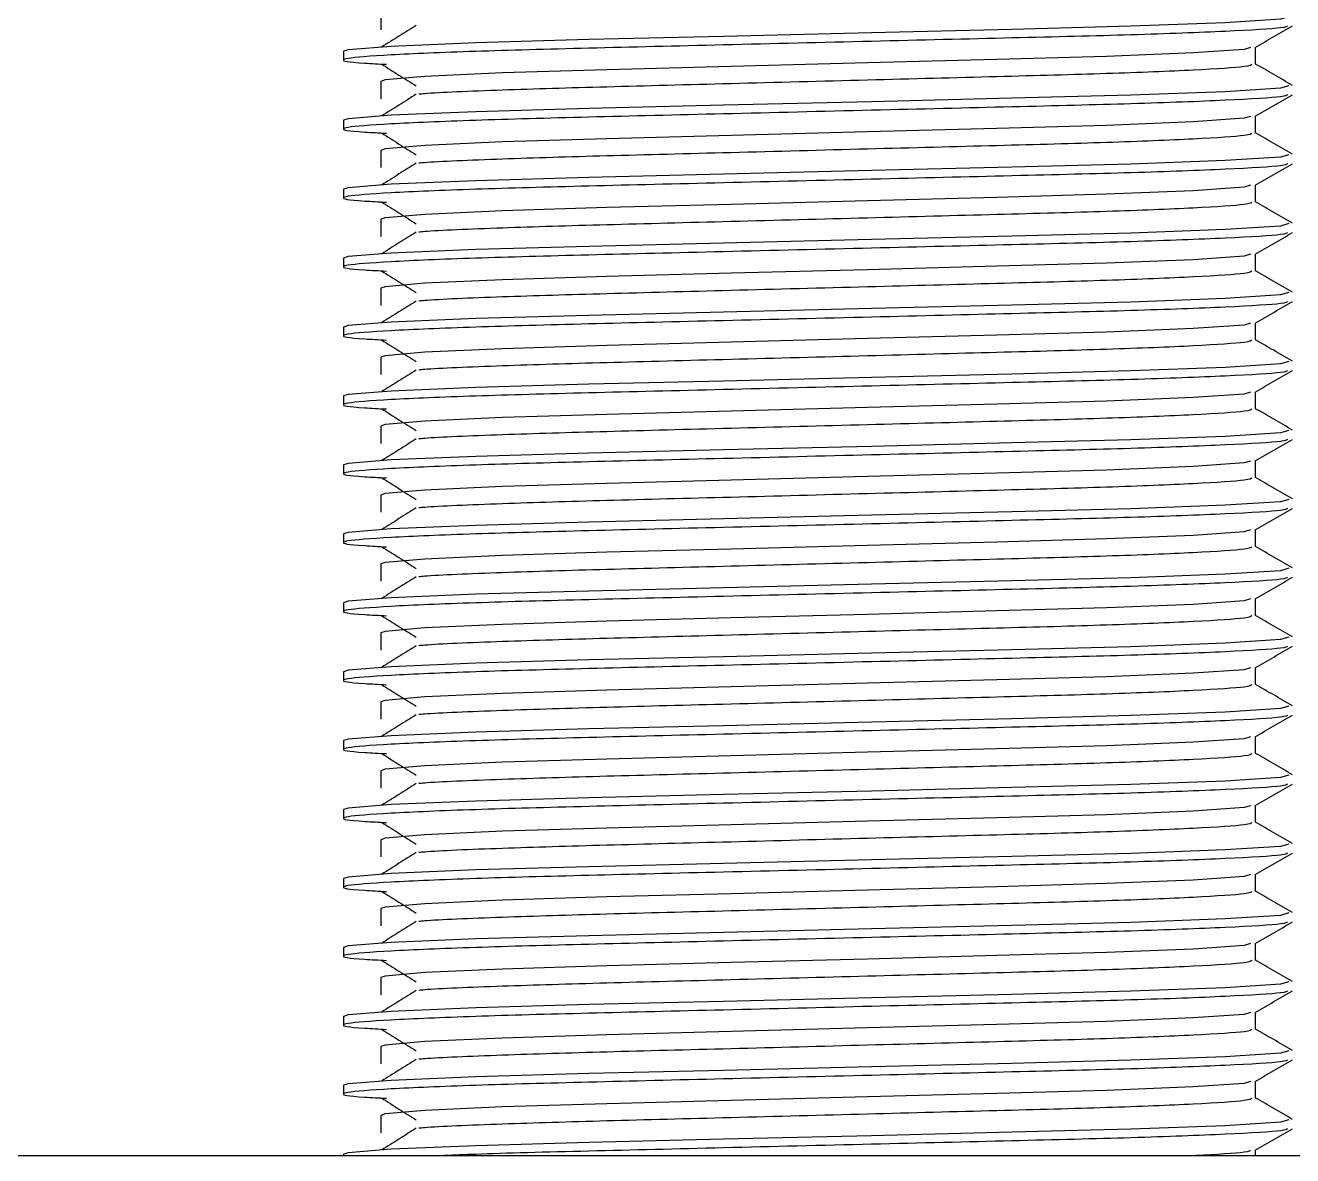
# Model space of a CAD drawing. Header units: millimetres. Extents: x 0 to 594, y 0 to 420.
# Drawn here: x 113.964 to 114.883, y 113.526 to 114.346 of the extents above; entities that cross this region are included whole.
import ezdxf

# ---------------------------------------------------------------- set-up
doc = ezdxf.new("R2010")
doc.units = ezdxf.units.MM

msp = doc.modelspace()

# ---------------------------------------------------------------- linework, layer by layer
at = {"color": 7, "linetype": 'Continuous', "lineweight": 25}
for p, q in [((114.22143, 114.35534), (114.22143, 114.34284)), ((114.8561, 114.31782), (114.8561, 114.33019)), ((114.19437, 114.32721), (114.19437, 114.32096)), ((114.19437, 114.32721), (114.19437, 114.32096)), ((114.22143, 114.30534), (114.22143, 114.29284)), ((114.19437, 114.27721), (114.19437, 114.27096)), ((114.19437, 114.27721), (114.19437, 114.27096)), ((114.8561, 114.26782), (114.8561, 114.28019)), ((114.22143, 114.25534), (114.22143, 114.24284)), ((114.19437, 114.22721), (114.19437, 114.22096)), ((114.19437, 114.22721), (114.19437, 114.22096)), ((114.8561, 114.21782), (114.8561, 114.23019)), ((114.22143, 114.20534), (114.22143, 114.19284)), ((114.19437, 114.17721), (114.19437, 114.17096)), ((114.19437, 114.17721), (114.19437, 114.17096)), ((114.8561, 114.16782), (114.8561, 114.18019)), ((114.22143, 114.15534), (114.22143, 114.14284)), ((114.19437, 114.12721), (114.19437, 114.12096)), ((114.19437, 114.12721), (114.19437, 114.12096)), ((114.8561, 114.11782), (114.8561, 114.13019)), ((114.22143, 114.10534), (114.22143, 114.09284)), ((114.8561, 114.06782), (114.8561, 114.08019)), ((114.19437, 114.07721), (114.19437, 114.07096)), ((114.19437, 114.07721), (114.19437, 114.07096)), ((114.22143, 114.05534), (114.22143, 114.04284)), ((114.19437, 114.02721), (114.19437, 114.02096)), ((114.19437, 114.02721), (114.19437, 114.02096)), ((114.8561, 114.01782), (114.8561, 114.03019)), ((114.22143, 114.00534), (114.22143, 113.99284)), ((114.8561, 113.96782), (114.8561, 113.98019)), ((114.19437, 113.97721), (114.19437, 113.97096)), ((114.19437, 113.97721), (114.19437, 113.97096)), ((114.22143, 113.95534), (114.22143, 113.94284)), ((114.19437, 113.92721), (114.19437, 113.92096)), ((114.19437, 113.92721), (114.19437, 113.92096)), ((114.8561, 113.91782), (114.8561, 113.93019)), ((114.22143, 113.90534), (114.22143, 113.89284)), ((114.19437, 113.87721), (114.19437, 113.87096)), ((114.19437, 113.87721), (114.19437, 113.87096)), ((114.8561, 113.86782), (114.8561, 113.88019)), ((114.22143, 113.85534), (114.22143, 113.84284)), ((114.19437, 113.82721), (114.19437, 113.82096)), ((114.19437, 113.82721), (114.19437, 113.82096)), ((114.8561, 113.81782), (114.8561, 113.83019)), ((114.22143, 113.80534), (114.22143, 113.79284)), ((114.19437, 113.77721), (114.19437, 113.77096)), ((114.19437, 113.77721), (114.19437, 113.77096)), ((114.8561, 113.76782), (114.8561, 113.78019)), ((114.22143, 113.75534), (114.22143, 113.74284)), ((114.8561, 113.71782), (114.8561, 113.73019)), ((114.19437, 113.72721), (114.19437, 113.72096)), ((114.19437, 113.72721), (114.19437, 113.72096)), ((114.22143, 113.70534), (114.22143, 113.69284)), ((114.19437, 113.67721), (114.19437, 113.67096)), ((114.19437, 113.67721), (114.19437, 113.67096)), ((114.8561, 113.66782), (114.8561, 113.68019)), ((114.22143, 113.65534), (114.22143, 113.64284)), ((114.8561, 113.61782), (114.8561, 113.63019)), ((114.19437, 113.62721), (114.19437, 113.62096)), ((114.19437, 113.62721), (114.19437, 113.62096)), ((114.22143, 113.60534), (114.22143, 113.59284)), ((114.19437, 113.57721), (114.19437, 113.57096)), ((114.19437, 113.57721), (114.19437, 113.57096)), ((114.8561, 113.56782), (114.8561, 113.58019)), ((114.22143, 113.55534), (114.22143, 113.54284)), ((114.8561, 113.52617), (114.8561, 113.53019)), ((111.20543, 113.52617), (134.53876, 113.52617)), ((114.19437, 113.52721), (114.19437, 113.52617)), ((114.19437, 113.52721), (114.19437, 113.52617))]:
    msp.add_line(p, q, dxfattribs=at)
at = {"color": 7, "linetype": 'Continuous', "lineweight": 25, "flags": 128}
for points in [[(114.88038, 114.3522), (114.87421, 114.35047), (114.83409, 114.34791), (114.7657, 114.34536), (114.67942, 114.34312), (114.57757, 114.34065), (114.47024, 114.33805), (114.37244, 114.33569), (114.29038, 114.33337), (114.22902, 114.33079), (114.19788, 114.32828), (114.19437, 114.32721), (114.19437, 114.32721)], [(114.85252, 114.33002), (114.84785, 114.32859), (114.81089, 114.32603), (114.74787, 114.32349), (114.66837, 114.32124), (114.57452, 114.31878), (114.47563, 114.31618), (114.38551, 114.31381), (114.3099, 114.3115), (114.25336, 114.30891), (114.22467, 114.30641), (114.22143, 114.30534), (114.22143, 114.30534)], [(114.88038, 114.3022), (114.87421, 114.30047), (114.83409, 114.29791), (114.7657, 114.29536), (114.67942, 114.29312), (114.57757, 114.29065), (114.47024, 114.28805), (114.37244, 114.28569), (114.29038, 114.28337), (114.22902, 114.28079), (114.19788, 114.27828), (114.19437, 114.27721), (114.19437, 114.27721)], [(114.85252, 114.28002), (114.84785, 114.27859), (114.81089, 114.27603), (114.74787, 114.27349), (114.66837, 114.27124), (114.57452, 114.26878), (114.47563, 114.26618), (114.38551, 114.26381), (114.3099, 114.2615), (114.25336, 114.25891), (114.22467, 114.25641), (114.22143, 114.25534), (114.22143, 114.25534)], [(114.88038, 114.2522), (114.87421, 114.25047), (114.83409, 114.24791), (114.7657, 114.24536), (114.67942, 114.24312), (114.57757, 114.24065), (114.47024, 114.23805), (114.37244, 114.23569), (114.29038, 114.23337), (114.22902, 114.23079), (114.19788, 114.22828), (114.19437, 114.22721), (114.19437, 114.22721)], [(114.85252, 114.23002), (114.84785, 114.22859), (114.81089, 114.22603), (114.74787, 114.22349), (114.66837, 114.22124), (114.57452, 114.21878), (114.47563, 114.21618), (114.38551, 114.21381), (114.3099, 114.2115), (114.25336, 114.20891), (114.22467, 114.20641), (114.22143, 114.20534), (114.22143, 114.20534)], [(114.88038, 114.2022), (114.87421, 114.20047), (114.83409, 114.19791), (114.7657, 114.19536), (114.67942, 114.19312), (114.57757, 114.19065), (114.47024, 114.18805), (114.37244, 114.18569), (114.29038, 114.18337), (114.22902, 114.18079), (114.19788, 114.17828), (114.19437, 114.17721), (114.19437, 114.17721)], [(114.85252, 114.18002), (114.84785, 114.17859), (114.81089, 114.17603), (114.74787, 114.17349), (114.66837, 114.17124), (114.57452, 114.16878), (114.47563, 114.16618), (114.38551, 114.16381), (114.3099, 114.1615), (114.25336, 114.15891), (114.22467, 114.15641), (114.22143, 114.15534), (114.22143, 114.15534)], [(114.88038, 114.1522), (114.87421, 114.15047), (114.83409, 114.14791), (114.7657, 114.14536), (114.67942, 114.14312), (114.57757, 114.14065), (114.47024, 114.13805), (114.37244, 114.13569), (114.29038, 114.13337), (114.22902, 114.13079), (114.19788, 114.12828), (114.19437, 114.12721), (114.19437, 114.12721)], [(114.85252, 114.13002), (114.84785, 114.12859), (114.81089, 114.12603), (114.74787, 114.12349), (114.66837, 114.12124), (114.57452, 114.11878), (114.47563, 114.11618), (114.38551, 114.11381), (114.3099, 114.1115), (114.25336, 114.10891), (114.22467, 114.10641), (114.22143, 114.10534), (114.22143, 114.10534)], [(114.88038, 114.1022), (114.87421, 114.10047), (114.83409, 114.09791), (114.7657, 114.09536), (114.67942, 114.09312), (114.57757, 114.09065), (114.47024, 114.08805), (114.37244, 114.08569), (114.29038, 114.08337), (114.22902, 114.08079), (114.19788, 114.07828), (114.19437, 114.07721), (114.19437, 114.07721)], [(114.85252, 114.08002), (114.84785, 114.07859), (114.81089, 114.07603), (114.74787, 114.07349), (114.66837, 114.07124), (114.57452, 114.06878), (114.47563, 114.06618), (114.38551, 114.06381), (114.3099, 114.0615), (114.25336, 114.05891), (114.22467, 114.05641), (114.22143, 114.05534), (114.22143, 114.05534)], [(114.88038, 114.0522), (114.87421, 114.05047), (114.83409, 114.04791), (114.7657, 114.04536), (114.67942, 114.04312), (114.57757, 114.04065), (114.47024, 114.03805), (114.37244, 114.03569), (114.29038, 114.03337), (114.22902, 114.03079), (114.19788, 114.02828), (114.19437, 114.02721), (114.19437, 114.02721)], [(114.85252, 114.03002), (114.84785, 114.02859), (114.81089, 114.02603), (114.74787, 114.02349), (114.66837, 114.02124), (114.57452, 114.01878), (114.47563, 114.01618), (114.38551, 114.01381), (114.3099, 114.0115), (114.25336, 114.00891), (114.22467, 114.00641), (114.22143, 114.00534), (114.22143, 114.00534)], [(114.88038, 114.0022), (114.87421, 114.00047), (114.83409, 113.99791), (114.7657, 113.99536), (114.67942, 113.99312), (114.57757, 113.99065), (114.47024, 113.98805), (114.37244, 113.98569), (114.29038, 113.98337), (114.22902, 113.98079), (114.19788, 113.97828), (114.19437, 113.97721), (114.19437, 113.97721)], [(114.85252, 113.98002), (114.84785, 113.97859), (114.81089, 113.97603), (114.74787, 113.97349), (114.66837, 113.97124), (114.57452, 113.96878), (114.47563, 113.96618), (114.38551, 113.96381), (114.3099, 113.9615), (114.25336, 113.95891), (114.22467, 113.95641), (114.22143, 113.95534), (114.22143, 113.95534)], [(114.88038, 113.9522), (114.87421, 113.95047), (114.83409, 113.94791), (114.7657, 113.94536), (114.67942, 113.94312), (114.57757, 113.94065), (114.47024, 113.93805), (114.37244, 113.93569), (114.29038, 113.93337), (114.22902, 113.93079), (114.19788, 113.92828), (114.19437, 113.92721), (114.19437, 113.92721)], [(114.85252, 113.93002), (114.84785, 113.92859), (114.81089, 113.92603), (114.74787, 113.92349), (114.66837, 113.92124), (114.57452, 113.91878), (114.47563, 113.91618), (114.38551, 113.91381), (114.3099, 113.9115), (114.25336, 113.90891), (114.22467, 113.90641), (114.22143, 113.90534), (114.22143, 113.90534)], [(114.88038, 113.9022), (114.87421, 113.90047), (114.83409, 113.89791), (114.7657, 113.89536), (114.67942, 113.89312), (114.57757, 113.89065), (114.47024, 113.88805), (114.37244, 113.88569), (114.29038, 113.88337), (114.22902, 113.88079), (114.19788, 113.87828), (114.19437, 113.87721), (114.19437, 113.87721)], [(114.85252, 113.88002), (114.84785, 113.87859), (114.81089, 113.87603), (114.74787, 113.87349), (114.66837, 113.87124), (114.57452, 113.86878), (114.47563, 113.86618), (114.38551, 113.86381), (114.3099, 113.8615), (114.25336, 113.85891), (114.22467, 113.85641), (114.22143, 113.85534), (114.22143, 113.85534)], [(114.88038, 113.8522), (114.87421, 113.85047), (114.83409, 113.84791), (114.7657, 113.84536), (114.67942, 113.84312), (114.57757, 113.84065), (114.47024, 113.83805), (114.37244, 113.83569), (114.29038, 113.83337), (114.22902, 113.83079), (114.19788, 113.82828), (114.19437, 113.82721), (114.19437, 113.82721)], [(114.85252, 113.83002), (114.84785, 113.82859), (114.81089, 113.82603), (114.74787, 113.82349), (114.66837, 113.82124), (114.57452, 113.81878), (114.47563, 113.81618), (114.38551, 113.81381), (114.3099, 113.8115), (114.25336, 113.80891), (114.22467, 113.80641), (114.22143, 113.80534), (114.22143, 113.80534)], [(114.88038, 113.8022), (114.87421, 113.80047), (114.83409, 113.79791), (114.7657, 113.79536), (114.67942, 113.79312), (114.57757, 113.79065), (114.47024, 113.78805), (114.37244, 113.78569), (114.29038, 113.78337), (114.22902, 113.78079), (114.19788, 113.77828), (114.19437, 113.77721), (114.19437, 113.77721)], [(114.85252, 113.78002), (114.84785, 113.77859), (114.81089, 113.77603), (114.74787, 113.77349), (114.66837, 113.77124), (114.57452, 113.76878), (114.47563, 113.76618), (114.38551, 113.76381), (114.3099, 113.7615), (114.25336, 113.75891), (114.22467, 113.75641), (114.22143, 113.75534), (114.22143, 113.75534)], [(114.88038, 113.7522), (114.87421, 113.75047), (114.83409, 113.74791), (114.7657, 113.74536), (114.67942, 113.74312), (114.57757, 113.74065), (114.47024, 113.73805), (114.37244, 113.73569), (114.29038, 113.73337), (114.22902, 113.73079), (114.19788, 113.72828), (114.19437, 113.72721), (114.19437, 113.72721)], [(114.85252, 113.73002), (114.84785, 113.72859), (114.81089, 113.72603), (114.74787, 113.72349), (114.66837, 113.72124), (114.57452, 113.71878), (114.47563, 113.71618), (114.38551, 113.71381), (114.3099, 113.7115), (114.25336, 113.70891), (114.22467, 113.70641), (114.22143, 113.70534), (114.22143, 113.70534)], [(114.88038, 113.7022), (114.87421, 113.70047), (114.83409, 113.69791), (114.7657, 113.69536), (114.67942, 113.69312), (114.57757, 113.69065), (114.47024, 113.68805), (114.37244, 113.68569), (114.29038, 113.68337), (114.22902, 113.68079), (114.19788, 113.67828), (114.19437, 113.67721), (114.19437, 113.67721)], [(114.85252, 113.68002), (114.84785, 113.67859), (114.81089, 113.67603), (114.74787, 113.67349), (114.66837, 113.67124), (114.57452, 113.66878), (114.47563, 113.66618), (114.38551, 113.66381), (114.3099, 113.6615), (114.25336, 113.65891), (114.22467, 113.65641), (114.22143, 113.65534), (114.22143, 113.65534)], [(114.88038, 113.6522), (114.87421, 113.65047), (114.83409, 113.64791), (114.7657, 113.64536), (114.67942, 113.64312), (114.57757, 113.64065), (114.47024, 113.63805), (114.37244, 113.63569), (114.29038, 113.63337), (114.22902, 113.63079), (114.19788, 113.62828), (114.19437, 113.62721), (114.19437, 113.62721)], [(114.85252, 113.63002), (114.84785, 113.62859), (114.81089, 113.62603), (114.74787, 113.62349), (114.66837, 113.62124), (114.57452, 113.61878), (114.47563, 113.61618), (114.38551, 113.61381), (114.3099, 113.6115), (114.25336, 113.60891), (114.22467, 113.60641), (114.22143, 113.60534), (114.22143, 113.60534)], [(114.88038, 113.6022), (114.87421, 113.60047), (114.83409, 113.59791), (114.7657, 113.59536), (114.67942, 113.59312), (114.57757, 113.59065), (114.47024, 113.58805), (114.37244, 113.58569), (114.29038, 113.58337), (114.22902, 113.58079), (114.19788, 113.57828), (114.19437, 113.57721), (114.19437, 113.57721)], [(114.85252, 113.58002), (114.84785, 113.57859), (114.81089, 113.57603), (114.74787, 113.57349), (114.66837, 113.57124), (114.57452, 113.56878), (114.47563, 113.56618), (114.38551, 113.56381), (114.3099, 113.5615), (114.25336, 113.55891), (114.22467, 113.55641), (114.22143, 113.55534), (114.22143, 113.55534)], [(114.88038, 113.5522), (114.87421, 113.55047), (114.83409, 113.54791), (114.7657, 113.54536), (114.67942, 113.54312), (114.57757, 113.54065), (114.47024, 113.53805), (114.37244, 113.53569), (114.29038, 113.53337), (114.22902, 113.53079), (114.19788, 113.52828), (114.19437, 113.52721), (114.19437, 113.52721)]]:
    msp.add_lwpolyline(points, dxfattribs=at)
at = {"color": 7, "linetype": 'Continuous', "lineweight": 25}
for points, knots in [([(114.24722, 114.34603), (114.24305, 114.34342), (114.2347, 114.33821), (114.22635, 114.333), (114.22218, 114.33039)], [0, 0, 0, 0, 0.499998, 1, 1, 1, 1]), ([(114.87934, 114.34566), (114.8787, 114.34519), (114.877, 114.34394), (114.83812, 114.34165), (114.77051, 114.33908), (114.68059, 114.33689), (114.57761, 114.33441), (114.4702, 114.33179), (114.3701, 114.32943), (114.28554, 114.32714), (114.22423, 114.32453), (114.19782, 114.32243), (114.19244, 114.32058), (114.19798, 114.31919), (114.22002, 114.31806), (114.2256, 114.31777)], [0, 0, 0, 0, 0.054203, 0.143068, 0.231704, 0.316845, 0.404567, 0.493818, 0.580386, 0.666332, 0.755465, 0.843631, 0.884533, 0.970783, 1, 1, 1, 1]), ([(114.85583, 114.33004), (114.86034, 114.33265), (114.86937, 114.33786), (114.8784, 114.34308), (114.88291, 114.34569)], [0, 0, 0, 0, 0.499988, 1, 1, 1, 1]), ([(114.22218, 114.31778), (114.22635, 114.31518), (114.2347, 114.30997), (114.24305, 114.30475), (114.24722, 114.30215)], [0, 0, 0, 0, 0.500002, 1, 1, 1, 1]), ([(114.85354, 114.31782), (114.85295, 114.31726), (114.85157, 114.31592), (114.81476, 114.31353), (114.75225, 114.31096), (114.66947, 114.30876), (114.57452, 114.30628), (114.47571, 114.30366), (114.38291, 114.3013), (114.30711, 114.29903), (114.26091, 114.29713), (114.25044, 114.29616), (114.24911, 114.29604)], [0, 0, 0, 0, 0.083632, 0.19763, 0.311336, 0.420556, 0.533088, 0.647582, 0.758633, 0.868887, 0.983229, 1, 1, 1, 1]), ([(114.88291, 114.30249), (114.8784, 114.3051), (114.86946, 114.31026), (114.86052, 114.31543), (114.8561, 114.31798)], [0, 0, 0, 0, 0.504981, 1, 1, 1, 1]), ([(114.87934, 114.29566), (114.8787, 114.29519), (114.877, 114.29394), (114.83812, 114.29165), (114.77051, 114.28908), (114.68059, 114.28689), (114.57761, 114.28441), (114.4702, 114.28179), (114.3701, 114.27943), (114.28554, 114.27714), (114.22423, 114.27453), (114.19782, 114.27243), (114.19244, 114.27058), (114.19798, 114.26919), (114.22002, 114.26806), (114.2256, 114.26777)], [0, 0, 0, 0, 0.054203, 0.143068, 0.231704, 0.316845, 0.404567, 0.493818, 0.580386, 0.666332, 0.755465, 0.843631, 0.884533, 0.970783, 1, 1, 1, 1]), ([(114.24722, 114.29603), (114.24305, 114.29342), (114.2347, 114.28821), (114.22635, 114.283), (114.22218, 114.28039)], [0, 0, 0, 0, 0.499998, 1, 1, 1, 1]), ([(114.85583, 114.28004), (114.86034, 114.28265), (114.86937, 114.28786), (114.8784, 114.29308), (114.88291, 114.29569)], [0, 0, 0, 0, 0.499988, 1, 1, 1, 1]), ([(114.22218, 114.26778), (114.22635, 114.26518), (114.2347, 114.25997), (114.24305, 114.25475), (114.24722, 114.25215)], [0, 0, 0, 0, 0.5000018, 1, 1, 1, 1]), ([(114.85354, 114.26782), (114.85295, 114.26726), (114.85157, 114.26592), (114.81476, 114.26353), (114.75225, 114.26096), (114.66947, 114.25876), (114.57452, 114.25628), (114.47571, 114.25366), (114.38291, 114.2513), (114.30711, 114.24903), (114.26091, 114.24713), (114.25044, 114.24616), (114.24911, 114.24604)], [0, 0, 0, 0, 0.083632, 0.19763, 0.311336, 0.420556, 0.533088, 0.647582, 0.758633, 0.868887, 0.983229, 1, 1, 1, 1]), ([(114.88291, 114.25249), (114.8784, 114.2551), (114.86946, 114.26026), (114.86052, 114.26543), (114.8561, 114.26798)], [0, 0, 0, 0, 0.504981, 1, 1, 1, 1]), ([(114.87934, 114.24566), (114.8787, 114.24519), (114.877, 114.24394), (114.83812, 114.24165), (114.77051, 114.23908), (114.68059, 114.23689), (114.57761, 114.23441), (114.4702, 114.23179), (114.3701, 114.22943), (114.28554, 114.22714), (114.22423, 114.22453), (114.19782, 114.22243), (114.19244, 114.22058), (114.19798, 114.21919), (114.22002, 114.21806), (114.2256, 114.21777)], [0, 0, 0, 0, 0.054203, 0.143068, 0.231704, 0.316845, 0.404567, 0.493818, 0.580386, 0.666332, 0.755465, 0.843631, 0.884533, 0.970783, 1, 1, 1, 1]), ([(114.24722, 114.24603), (114.24305, 114.24342), (114.2347, 114.23821), (114.22635, 114.233), (114.22218, 114.23039)], [0, 0, 0, 0, 0.499998, 1, 1, 1, 1]), ([(114.85583, 114.23004), (114.86034, 114.23265), (114.86937, 114.23786), (114.8784, 114.24308), (114.88291, 114.24569)], [0, 0, 0, 0, 0.499988, 1, 1, 1, 1]), ([(114.22218, 114.21778), (114.22635, 114.21518), (114.2347, 114.20997), (114.24305, 114.20475), (114.24722, 114.20215)], [0, 0, 0, 0, 0.5000018, 1, 1, 1, 1]), ([(114.85354, 114.21782), (114.85295, 114.21726), (114.85157, 114.21592), (114.81476, 114.21353), (114.75225, 114.21096), (114.66947, 114.20876), (114.57452, 114.20628), (114.47571, 114.20366), (114.38291, 114.2013), (114.30711, 114.19903), (114.26091, 114.19713), (114.25044, 114.19616), (114.24911, 114.19604)], [0, 0, 0, 0, 0.0836323, 0.1976302, 0.3113357, 0.4205556, 0.5330876, 0.6475823, 0.7586331, 0.8688872, 0.9832293, 1, 1, 1, 1]), ([(114.88291, 114.20249), (114.8784, 114.2051), (114.86946, 114.21026), (114.86052, 114.21543), (114.8561, 114.21798)], [0, 0, 0, 0, 0.504981, 1, 1, 1, 1]), ([(114.87934, 114.19566), (114.8787, 114.19519), (114.877, 114.19394), (114.83812, 114.19165), (114.77051, 114.18908), (114.68059, 114.18689), (114.57761, 114.18441), (114.4702, 114.18179), (114.3701, 114.17943), (114.28554, 114.17714), (114.22423, 114.17453), (114.19782, 114.17243), (114.19244, 114.17058), (114.19798, 114.16919), (114.22002, 114.16806), (114.2256, 114.16777)], [0, 0, 0, 0, 0.0542033, 0.1430677, 0.2317042, 0.3168448, 0.4045666, 0.4938183, 0.5803857, 0.6663323, 0.755465, 0.8436309, 0.8845328, 0.9707831, 1, 1, 1, 1]), ([(114.24722, 114.19603), (114.24305, 114.19342), (114.2347, 114.18821), (114.22635, 114.183), (114.22218, 114.18039)], [0, 0, 0, 0, 0.499998, 1, 1, 1, 1]), ([(114.85583, 114.18004), (114.86034, 114.18265), (114.86937, 114.18786), (114.8784, 114.19308), (114.88291, 114.19569)], [0, 0, 0, 0, 0.499988, 1, 1, 1, 1]), ([(114.22218, 114.16778), (114.22635, 114.16518), (114.2347, 114.15997), (114.24305, 114.15475), (114.24722, 114.15215)], [0, 0, 0, 0, 0.500002, 1, 1, 1, 1]), ([(114.85354, 114.16782), (114.85295, 114.16726), (114.85157, 114.16592), (114.81476, 114.16353), (114.75225, 114.16096), (114.66947, 114.15876), (114.57452, 114.15628), (114.47571, 114.15366), (114.38291, 114.1513), (114.30711, 114.14903), (114.26091, 114.14713), (114.25044, 114.14616), (114.24911, 114.14604)], [0, 0, 0, 0, 0.0836323, 0.1976302, 0.3113357, 0.4205556, 0.5330876, 0.6475823, 0.7586331, 0.8688872, 0.9832293, 1, 1, 1, 1]), ([(114.88291, 114.15249), (114.8784, 114.1551), (114.86946, 114.16026), (114.86052, 114.16543), (114.8561, 114.16798)], [0, 0, 0, 0, 0.5049813, 1, 1, 1, 1]), ([(114.87934, 114.14566), (114.8787, 114.14519), (114.877, 114.14394), (114.83812, 114.14165), (114.77051, 114.13908), (114.68059, 114.13689), (114.57761, 114.13441), (114.4702, 114.13179), (114.3701, 114.12943), (114.28554, 114.12714), (114.22423, 114.12453), (114.19782, 114.12243), (114.19244, 114.12058), (114.19798, 114.11919), (114.22002, 114.11806), (114.2256, 114.11777)], [0, 0, 0, 0, 0.054203, 0.143068, 0.231704, 0.316845, 0.404567, 0.493818, 0.580386, 0.666332, 0.755465, 0.843631, 0.884533, 0.970783, 1, 1, 1, 1]), ([(114.24722, 114.14603), (114.24305, 114.14342), (114.2347, 114.13821), (114.22635, 114.133), (114.22218, 114.13039)], [0, 0, 0, 0, 0.499998, 1, 1, 1, 1]), ([(114.85583, 114.13004), (114.86034, 114.13265), (114.86937, 114.13786), (114.8784, 114.14308), (114.88291, 114.14569)], [0, 0, 0, 0, 0.499988, 1, 1, 1, 1]), ([(114.22218, 114.11778), (114.22635, 114.11518), (114.2347, 114.10997), (114.24305, 114.10475), (114.24722, 114.10215)], [0, 0, 0, 0, 0.5000018, 1, 1, 1, 1]), ([(114.85354, 114.11782), (114.85295, 114.11726), (114.85157, 114.11592), (114.81476, 114.11353), (114.75225, 114.11096), (114.66947, 114.10876), (114.57452, 114.10628), (114.47571, 114.10366), (114.38291, 114.1013), (114.30711, 114.09903), (114.26091, 114.09713), (114.25044, 114.09616), (114.24911, 114.09604)], [0, 0, 0, 0, 0.083632, 0.19763, 0.311336, 0.420556, 0.533088, 0.647582, 0.758633, 0.868887, 0.983229, 1, 1, 1, 1]), ([(114.88291, 114.10249), (114.8784, 114.1051), (114.86946, 114.11026), (114.86052, 114.11543), (114.8561, 114.11798)], [0, 0, 0, 0, 0.504981, 1, 1, 1, 1]), ([(114.87934, 114.09566), (114.8787, 114.09519), (114.877, 114.09394), (114.83812, 114.09165), (114.77051, 114.08908), (114.68059, 114.08689), (114.57761, 114.08441), (114.4702, 114.08179), (114.3701, 114.07943), (114.28554, 114.07714), (114.22423, 114.07453), (114.19782, 114.07243), (114.19244, 114.07058), (114.19798, 114.06919), (114.22002, 114.06806), (114.2256, 114.06777)], [0, 0, 0, 0, 0.054203, 0.143068, 0.231704, 0.316845, 0.404567, 0.493818, 0.580386, 0.666332, 0.755465, 0.843631, 0.884533, 0.970783, 1, 1, 1, 1]), ([(114.24722, 114.09603), (114.24305, 114.09342), (114.2347, 114.08821), (114.22635, 114.083), (114.22218, 114.08039)], [0, 0, 0, 0, 0.499998, 1, 1, 1, 1]), ([(114.85583, 114.08004), (114.86034, 114.08265), (114.86937, 114.08786), (114.8784, 114.09308), (114.88291, 114.09569)], [0, 0, 0, 0, 0.499988, 1, 1, 1, 1]), ([(114.22218, 114.06778), (114.22635, 114.06518), (114.2347, 114.05997), (114.24305, 114.05475), (114.24722, 114.05215)], [0, 0, 0, 0, 0.5000018, 1, 1, 1, 1]), ([(114.85354, 114.06782), (114.85295, 114.06726), (114.85157, 114.06592), (114.81476, 114.06353), (114.75225, 114.06096), (114.66947, 114.05876), (114.57452, 114.05628), (114.47571, 114.05366), (114.38291, 114.0513), (114.30711, 114.04903), (114.26091, 114.04713), (114.25044, 114.04616), (114.24911, 114.04604)], [0, 0, 0, 0, 0.083632, 0.19763, 0.311336, 0.420556, 0.533088, 0.647582, 0.758633, 0.868887, 0.983229, 1, 1, 1, 1]), ([(114.88291, 114.05249), (114.8784, 114.0551), (114.86946, 114.06026), (114.86052, 114.06543), (114.8561, 114.06798)], [0, 0, 0, 0, 0.504981, 1, 1, 1, 1]), ([(114.87934, 114.04566), (114.8787, 114.04519), (114.877, 114.04394), (114.83812, 114.04165), (114.77051, 114.03908), (114.68059, 114.03689), (114.57761, 114.03441), (114.4702, 114.03179), (114.3701, 114.02943), (114.28554, 114.02714), (114.22423, 114.02453), (114.19782, 114.02243), (114.19244, 114.02058), (114.19798, 114.01919), (114.22002, 114.01806), (114.2256, 114.01777)], [0, 0, 0, 0, 0.054203, 0.143068, 0.231704, 0.316845, 0.404567, 0.493818, 0.580386, 0.666332, 0.755465, 0.843631, 0.884533, 0.970783, 1, 1, 1, 1]), ([(114.24722, 114.04603), (114.24305, 114.04342), (114.2347, 114.03821), (114.22635, 114.033), (114.22218, 114.03039)], [0, 0, 0, 0, 0.499998, 1, 1, 1, 1]), ([(114.85583, 114.03004), (114.86034, 114.03265), (114.86937, 114.03786), (114.8784, 114.04308), (114.88291, 114.04569)], [0, 0, 0, 0, 0.499988, 1, 1, 1, 1]), ([(114.22218, 114.01778), (114.22635, 114.01518), (114.2347, 114.00997), (114.24305, 114.00475), (114.24722, 114.00215)], [0, 0, 0, 0, 0.5000018, 1, 1, 1, 1]), ([(114.85354, 114.01782), (114.85295, 114.01726), (114.85157, 114.01592), (114.81476, 114.01353), (114.75225, 114.01096), (114.66947, 114.00876), (114.57452, 114.00628), (114.47571, 114.00366), (114.38291, 114.0013), (114.30711, 113.99903), (114.26091, 113.99713), (114.25044, 113.99616), (114.24911, 113.99604)], [0, 0, 0, 0, 0.0836323, 0.1976302, 0.3113357, 0.4205556, 0.5330876, 0.6475823, 0.7586331, 0.8688872, 0.9832293, 1, 1, 1, 1]), ([(114.88291, 114.00249), (114.8784, 114.0051), (114.86946, 114.01026), (114.86052, 114.01543), (114.8561, 114.01798)], [0, 0, 0, 0, 0.5049813, 1, 1, 1, 1]), ([(114.87934, 113.99566), (114.8787, 113.99519), (114.877, 113.99394), (114.83812, 113.99165), (114.77051, 113.98908), (114.68059, 113.98689), (114.57761, 113.98441), (114.4702, 113.98179), (114.3701, 113.97943), (114.28554, 113.97714), (114.22423, 113.97453), (114.19782, 113.97243), (114.19244, 113.97058), (114.19798, 113.96919), (114.22002, 113.96806), (114.2256, 113.96777)], [0, 0, 0, 0, 0.054203, 0.143068, 0.231704, 0.316845, 0.404567, 0.493818, 0.580386, 0.666332, 0.755465, 0.843631, 0.884533, 0.970783, 1, 1, 1, 1]), ([(114.24722, 113.99603), (114.24305, 113.99342), (114.2347, 113.98821), (114.22635, 113.983), (114.22218, 113.98039)], [0, 0, 0, 0, 0.499998, 1, 1, 1, 1]), ([(114.85583, 113.98004), (114.86034, 113.98265), (114.86937, 113.98786), (114.8784, 113.99308), (114.88291, 113.99569)], [0, 0, 0, 0, 0.499988, 1, 1, 1, 1]), ([(114.22218, 113.96778), (114.22635, 113.96518), (114.2347, 113.95997), (114.24305, 113.95475), (114.24722, 113.95215)], [0, 0, 0, 0, 0.500002, 1, 1, 1, 1]), ([(114.85354, 113.96782), (114.85295, 113.96726), (114.85157, 113.96592), (114.81476, 113.96353), (114.75225, 113.96096), (114.66947, 113.95876), (114.57452, 113.95628), (114.47571, 113.95366), (114.38291, 113.9513), (114.30711, 113.94903), (114.26091, 113.94713), (114.25044, 113.94616), (114.24911, 113.94604)], [0, 0, 0, 0, 0.0836323, 0.1976302, 0.3113357, 0.4205556, 0.5330876, 0.6475823, 0.7586331, 0.8688872, 0.9832293, 1, 1, 1, 1]), ([(114.88291, 113.95249), (114.8784, 113.9551), (114.86946, 113.96026), (114.86052, 113.96543), (114.8561, 113.96798)], [0, 0, 0, 0, 0.504981, 1, 1, 1, 1]), ([(114.87934, 113.94566), (114.8787, 113.94519), (114.877, 113.94394), (114.83812, 113.94165), (114.77051, 113.93908), (114.68059, 113.93689), (114.57761, 113.93441), (114.4702, 113.93179), (114.3701, 113.92943), (114.28554, 113.92714), (114.22423, 113.92453), (114.19782, 113.92243), (114.19244, 113.92058), (114.19798, 113.91919), (114.22002, 113.91806), (114.2256, 113.91777)], [0, 0, 0, 0, 0.054203, 0.143068, 0.231704, 0.316845, 0.404567, 0.493818, 0.580386, 0.666332, 0.755465, 0.843631, 0.884533, 0.970783, 1, 1, 1, 1]), ([(114.24722, 113.94603), (114.24305, 113.94342), (114.2347, 113.93821), (114.22635, 113.933), (114.22218, 113.93039)], [0, 0, 0, 0, 0.499998, 1, 1, 1, 1]), ([(114.85583, 113.93004), (114.86034, 113.93265), (114.86937, 113.93786), (114.8784, 113.94308), (114.88291, 113.94569)], [0, 0, 0, 0, 0.499988, 1, 1, 1, 1]), ([(114.22218, 113.91778), (114.22635, 113.91518), (114.2347, 113.90997), (114.24305, 113.90475), (114.24722, 113.90215)], [0, 0, 0, 0, 0.5000018, 1, 1, 1, 1]), ([(114.85354, 113.91782), (114.85295, 113.91726), (114.85157, 113.91592), (114.81476, 113.91353), (114.75225, 113.91096), (114.66947, 113.90876), (114.57452, 113.90628), (114.47571, 113.90366), (114.38291, 113.9013), (114.30711, 113.89903), (114.26091, 113.89713), (114.25044, 113.89616), (114.24911, 113.89604)], [0, 0, 0, 0, 0.083632, 0.19763, 0.311336, 0.420556, 0.533088, 0.647582, 0.758633, 0.868887, 0.983229, 1, 1, 1, 1]), ([(114.88291, 113.90249), (114.8784, 113.9051), (114.86946, 113.91026), (114.86052, 113.91543), (114.8561, 113.91798)], [0, 0, 0, 0, 0.5049813, 1, 1, 1, 1]), ([(114.87934, 113.89566), (114.8787, 113.89519), (114.877, 113.89394), (114.83812, 113.89165), (114.77051, 113.88908), (114.68059, 113.88689), (114.57761, 113.88441), (114.4702, 113.88179), (114.3701, 113.87943), (114.28554, 113.87714), (114.22423, 113.87453), (114.19782, 113.87243), (114.19244, 113.87058), (114.19798, 113.86919), (114.22002, 113.86806), (114.2256, 113.86777)], [0, 0, 0, 0, 0.054203, 0.143068, 0.231704, 0.316845, 0.404567, 0.493818, 0.580386, 0.666332, 0.755465, 0.843631, 0.884533, 0.970783, 1, 1, 1, 1]), ([(114.24722, 113.89603), (114.24305, 113.89342), (114.2347, 113.88821), (114.22635, 113.883), (114.22218, 113.88039)], [0, 0, 0, 0, 0.499998, 1, 1, 1, 1]), ([(114.85583, 113.88004), (114.86034, 113.88265), (114.86937, 113.88786), (114.8784, 113.89308), (114.88291, 113.89569)], [0, 0, 0, 0, 0.4999883, 1, 1, 1, 1]), ([(114.88291, 113.85249), (114.8784, 113.8551), (114.86946, 113.86026), (114.86052, 113.86543), (114.8561, 113.86798)], [0, 0, 0, 0, 0.504981, 1, 1, 1, 1]), ([(114.22218, 113.86778), (114.22635, 113.86518), (114.2347, 113.85997), (114.24305, 113.85475), (114.24722, 113.85215)], [0, 0, 0, 0, 0.5000018, 1, 1, 1, 1]), ([(114.85354, 113.86782), (114.85295, 113.86726), (114.85157, 113.86592), (114.81476, 113.86353), (114.75225, 113.86096), (114.66947, 113.85876), (114.57452, 113.85628), (114.47571, 113.85366), (114.38291, 113.8513), (114.30711, 113.84903), (114.26091, 113.84713), (114.25044, 113.84616), (114.24911, 113.84604)], [0, 0, 0, 0, 0.0836323, 0.1976302, 0.3113357, 0.4205556, 0.5330876, 0.6475823, 0.7586331, 0.8688872, 0.9832293, 1, 1, 1, 1]), ([(114.87934, 113.84566), (114.8787, 113.84519), (114.877, 113.84394), (114.83812, 113.84165), (114.77051, 113.83908), (114.68059, 113.83689), (114.57761, 113.83441), (114.4702, 113.83179), (114.3701, 113.82943), (114.28554, 113.82714), (114.22423, 113.82453), (114.19782, 113.82243), (114.19244, 113.82058), (114.19798, 113.81919), (114.22002, 113.81806), (114.2256, 113.81777)], [0, 0, 0, 0, 0.054203, 0.143068, 0.231704, 0.316845, 0.404567, 0.493818, 0.580386, 0.666332, 0.755465, 0.843631, 0.884533, 0.970783, 1, 1, 1, 1]), ([(114.24722, 113.84603), (114.24305, 113.84342), (114.2347, 113.83821), (114.22635, 113.833), (114.22218, 113.83039)], [0, 0, 0, 0, 0.499998, 1, 1, 1, 1]), ([(114.85583, 113.83004), (114.86034, 113.83265), (114.86937, 113.83786), (114.8784, 113.84308), (114.88291, 113.84569)], [0, 0, 0, 0, 0.499988, 1, 1, 1, 1]), ([(114.22218, 113.81778), (114.22635, 113.81518), (114.2347, 113.80997), (114.24305, 113.80475), (114.24722, 113.80215)], [0, 0, 0, 0, 0.5000018, 1, 1, 1, 1]), ([(114.85354, 113.81782), (114.85295, 113.81726), (114.85157, 113.81592), (114.81476, 113.81353), (114.75225, 113.81096), (114.66947, 113.80876), (114.57452, 113.80628), (114.47571, 113.80366), (114.38291, 113.8013), (114.30711, 113.79903), (114.26091, 113.79713), (114.25044, 113.79616), (114.24911, 113.79604)], [0, 0, 0, 0, 0.0836323, 0.1976302, 0.3113357, 0.4205556, 0.5330876, 0.6475823, 0.7586331, 0.8688872, 0.9832293, 1, 1, 1, 1]), ([(114.88291, 113.80249), (114.8784, 113.8051), (114.86946, 113.81026), (114.86052, 113.81543), (114.8561, 113.81798)], [0, 0, 0, 0, 0.504981, 1, 1, 1, 1]), ([(114.87934, 113.79566), (114.8787, 113.79519), (114.877, 113.79394), (114.83812, 113.79165), (114.77051, 113.78908), (114.68059, 113.78689), (114.57761, 113.78441), (114.4702, 113.78179), (114.3701, 113.77943), (114.28554, 113.77714), (114.22423, 113.77453), (114.19782, 113.77243), (114.19244, 113.77058), (114.19798, 113.76919), (114.22002, 113.76806), (114.2256, 113.76777)], [0, 0, 0, 0, 0.054203, 0.143068, 0.231704, 0.316845, 0.404567, 0.493818, 0.580386, 0.666332, 0.755465, 0.843631, 0.884533, 0.970783, 1, 1, 1, 1]), ([(114.24722, 113.79603), (114.24305, 113.79342), (114.2347, 113.78821), (114.22635, 113.783), (114.22218, 113.78039)], [0, 0, 0, 0, 0.499998, 1, 1, 1, 1]), ([(114.85583, 113.78004), (114.86034, 113.78265), (114.86937, 113.78786), (114.8784, 113.79308), (114.88291, 113.79569)], [0, 0, 0, 0, 0.499988, 1, 1, 1, 1]), ([(114.22218, 113.76778), (114.22635, 113.76518), (114.2347, 113.75997), (114.24305, 113.75475), (114.24722, 113.75215)], [0, 0, 0, 0, 0.5000018, 1, 1, 1, 1]), ([(114.85354, 113.76782), (114.85295, 113.76726), (114.85157, 113.76592), (114.81476, 113.76353), (114.75225, 113.76096), (114.66947, 113.75876), (114.57452, 113.75628), (114.47571, 113.75366), (114.38291, 113.7513), (114.30711, 113.74903), (114.26091, 113.74713), (114.25044, 113.74616), (114.24911, 113.74604)], [0, 0, 0, 0, 0.083632, 0.19763, 0.311336, 0.420556, 0.533088, 0.647582, 0.758633, 0.868887, 0.983229, 1, 1, 1, 1]), ([(114.88291, 113.75249), (114.8784, 113.7551), (114.86946, 113.76026), (114.86052, 113.76543), (114.8561, 113.76798)], [0, 0, 0, 0, 0.5049813, 1, 1, 1, 1]), ([(114.87934, 113.74566), (114.8787, 113.74519), (114.877, 113.74394), (114.83812, 113.74165), (114.77051, 113.73908), (114.68059, 113.73689), (114.57761, 113.73441), (114.4702, 113.73179), (114.3701, 113.72943), (114.28554, 113.72714), (114.22423, 113.72453), (114.19782, 113.72243), (114.19244, 113.72058), (114.19798, 113.71919), (114.22002, 113.71806), (114.2256, 113.71777)], [0, 0, 0, 0, 0.054203, 0.143068, 0.231704, 0.316845, 0.404567, 0.493818, 0.580386, 0.666332, 0.755465, 0.843631, 0.884533, 0.970783, 1, 1, 1, 1]), ([(114.24722, 113.74603), (114.24305, 113.74342), (114.2347, 113.73821), (114.22635, 113.733), (114.22218, 113.73039)], [0, 0, 0, 0, 0.499998, 1, 1, 1, 1]), ([(114.85583, 113.73004), (114.86034, 113.73265), (114.86937, 113.73786), (114.8784, 113.74308), (114.88291, 113.74569)], [0, 0, 0, 0, 0.4999883, 1, 1, 1, 1]), ([(114.22218, 113.71778), (114.22635, 113.71518), (114.2347, 113.70997), (114.24305, 113.70475), (114.24722, 113.70215)], [0, 0, 0, 0, 0.500002, 1, 1, 1, 1]), ([(114.85354, 113.71782), (114.85295, 113.71726), (114.85157, 113.71592), (114.81476, 113.71353), (114.75225, 113.71096), (114.66947, 113.70876), (114.57452, 113.70628), (114.47571, 113.70366), (114.38291, 113.7013), (114.30711, 113.69903), (114.26091, 113.69713), (114.25044, 113.69616), (114.24911, 113.69604)], [0, 0, 0, 0, 0.0836323, 0.1976302, 0.3113357, 0.4205556, 0.5330876, 0.6475823, 0.7586331, 0.8688872, 0.9832293, 1, 1, 1, 1]), ([(114.88291, 113.70249), (114.8784, 113.7051), (114.86946, 113.71026), (114.86052, 113.71543), (114.8561, 113.71798)], [0, 0, 0, 0, 0.504981, 1, 1, 1, 1]), ([(114.87934, 113.69566), (114.8787, 113.69519), (114.877, 113.69394), (114.83812, 113.69165), (114.77051, 113.68908), (114.68059, 113.68689), (114.57761, 113.68441), (114.4702, 113.68179), (114.3701, 113.67943), (114.28554, 113.67714), (114.22423, 113.67453), (114.19782, 113.67243), (114.19244, 113.67058), (114.19798, 113.66919), (114.22002, 113.66806), (114.2256, 113.66777)], [0, 0, 0, 0, 0.054203, 0.143068, 0.231704, 0.316845, 0.404567, 0.493818, 0.580386, 0.666332, 0.755465, 0.843631, 0.884533, 0.970783, 1, 1, 1, 1]), ([(114.24722, 113.69603), (114.24305, 113.69342), (114.2347, 113.68821), (114.22635, 113.683), (114.22218, 113.68039)], [0, 0, 0, 0, 0.499998, 1, 1, 1, 1]), ([(114.85583, 113.68004), (114.86034, 113.68265), (114.86937, 113.68786), (114.8784, 113.69308), (114.88291, 113.69569)], [0, 0, 0, 0, 0.499988, 1, 1, 1, 1]), ([(114.22218, 113.66778), (114.22635, 113.66518), (114.2347, 113.65997), (114.24305, 113.65475), (114.24722, 113.65215)], [0, 0, 0, 0, 0.5000018, 1, 1, 1, 1]), ([(114.85354, 113.66782), (114.85295, 113.66726), (114.85157, 113.66592), (114.81476, 113.66353), (114.75225, 113.66096), (114.66947, 113.65876), (114.57452, 113.65628), (114.47571, 113.65366), (114.38291, 113.6513), (114.30711, 113.64903), (114.26091, 113.64713), (114.25044, 113.64616), (114.24911, 113.64604)], [0, 0, 0, 0, 0.0836323, 0.1976302, 0.3113357, 0.4205556, 0.5330876, 0.6475823, 0.7586331, 0.8688872, 0.9832293, 1, 1, 1, 1]), ([(114.88291, 113.65249), (114.8784, 113.6551), (114.86946, 113.66026), (114.86052, 113.66543), (114.8561, 113.66798)], [0, 0, 0, 0, 0.504981, 1, 1, 1, 1]), ([(114.87934, 113.64566), (114.8787, 113.64519), (114.877, 113.64394), (114.83812, 113.64165), (114.77051, 113.63908), (114.68059, 113.63689), (114.57761, 113.63441), (114.4702, 113.63179), (114.3701, 113.62943), (114.28554, 113.62714), (114.22423, 113.62453), (114.19782, 113.62243), (114.19244, 113.62058), (114.19798, 113.61919), (114.22002, 113.61806), (114.2256, 113.61777)], [0, 0, 0, 0, 0.054203, 0.143068, 0.231704, 0.316845, 0.404567, 0.493818, 0.580386, 0.666332, 0.755465, 0.843631, 0.884533, 0.970783, 1, 1, 1, 1]), ([(114.24722, 113.64603), (114.24305, 113.64342), (114.2347, 113.63821), (114.22635, 113.633), (114.22218, 113.63039)], [0, 0, 0, 0, 0.499998, 1, 1, 1, 1]), ([(114.85583, 113.63004), (114.86034, 113.63265), (114.86937, 113.63786), (114.8784, 113.64308), (114.88291, 113.64569)], [0, 0, 0, 0, 0.4999883, 1, 1, 1, 1]), ([(114.22218, 113.61778), (114.22635, 113.61518), (114.2347, 113.60997), (114.24305, 113.60475), (114.24722, 113.60215)], [0, 0, 0, 0, 0.5000018, 1, 1, 1, 1]), ([(114.85354, 113.61782), (114.85295, 113.61726), (114.85157, 113.61592), (114.81476, 113.61353), (114.75225, 113.61096), (114.66947, 113.60876), (114.57452, 113.60628), (114.47571, 113.60366), (114.38291, 113.6013), (114.30711, 113.59903), (114.26091, 113.59713), (114.25044, 113.59616), (114.24911, 113.59604)], [0, 0, 0, 0, 0.083632, 0.19763, 0.311336, 0.420556, 0.533088, 0.647582, 0.758633, 0.868887, 0.983229, 1, 1, 1, 1]), ([(114.88291, 113.60249), (114.8784, 113.6051), (114.86946, 113.61026), (114.86052, 113.61543), (114.8561, 113.61798)], [0, 0, 0, 0, 0.504981, 1, 1, 1, 1]), ([(114.87934, 113.59566), (114.8787, 113.59519), (114.877, 113.59394), (114.83812, 113.59165), (114.77051, 113.58908), (114.68059, 113.58689), (114.57761, 113.58441), (114.4702, 113.58179), (114.3701, 113.57943), (114.28554, 113.57714), (114.22423, 113.57453), (114.19782, 113.57243), (114.19244, 113.57058), (114.19798, 113.56919), (114.22002, 113.56806), (114.2256, 113.56777)], [0, 0, 0, 0, 0.054203, 0.143068, 0.231704, 0.316845, 0.404567, 0.493818, 0.580386, 0.666332, 0.755465, 0.843631, 0.884533, 0.970783, 1, 1, 1, 1]), ([(114.24722, 113.59603), (114.24305, 113.59342), (114.2347, 113.58821), (114.22635, 113.583), (114.22218, 113.58039)], [0, 0, 0, 0, 0.499998, 1, 1, 1, 1]), ([(114.85583, 113.58004), (114.86034, 113.58265), (114.86937, 113.58786), (114.8784, 113.59308), (114.88291, 113.59569)], [0, 0, 0, 0, 0.4999883, 1, 1, 1, 1]), ([(114.22218, 113.56778), (114.22635, 113.56518), (114.2347, 113.55997), (114.24305, 113.55475), (114.24722, 113.55215)], [0, 0, 0, 0, 0.5000018, 1, 1, 1, 1]), ([(114.85354, 113.56782), (114.85295, 113.56726), (114.85157, 113.56592), (114.81476, 113.56353), (114.75225, 113.56096), (114.66947, 113.55876), (114.57452, 113.55628), (114.47571, 113.55366), (114.38291, 113.5513), (114.30711, 113.54903), (114.26091, 113.54713), (114.25044, 113.54616), (114.24911, 113.54604)], [0, 0, 0, 0, 0.083632, 0.19763, 0.311336, 0.420556, 0.533088, 0.647582, 0.758633, 0.868887, 0.983229, 1, 1, 1, 1]), ([(114.88291, 113.55249), (114.8784, 113.5551), (114.86946, 113.56026), (114.86052, 113.56543), (114.8561, 113.56798)], [0, 0, 0, 0, 0.504981, 1, 1, 1, 1]), ([(114.24722, 113.54603), (114.24305, 113.54342), (114.2347, 113.53821), (114.22635, 113.533), (114.22218, 113.53039)], [0, 0, 0, 0, 0.499998, 1, 1, 1, 1]), ([(114.87934, 113.54566), (114.8787, 113.54519), (114.877, 113.54394), (114.83812, 113.54165), (114.77051, 113.53908), (114.68057, 113.53689), (114.57768, 113.53441), (114.4699, 113.53179), (114.37117, 113.52943), (114.30083, 113.52765), (114.27494, 113.52649), (114.26778, 113.52617)], [0, 0, 0, 0, 0.0775267, 0.2046292, 0.3314056, 0.4531818, 0.5786501, 0.7063063, 0.8301234, 0.9530525, 1, 1, 1, 1]), ([(114.85583, 113.53004), (114.86034, 113.53265), (114.86937, 113.53786), (114.8784, 113.54308), (114.88291, 113.54569)], [0, 0, 0, 0, 0.499988, 1, 1, 1, 1]), ([(114.85252, 113.53002), (114.85211, 113.52955), (114.85104, 113.52835), (114.82736, 113.527), (114.8129, 113.52617)], [0, 0, 0, 0, 0.389391, 1, 1, 1, 1])]:
    msp.add_open_spline(points, degree=3, knots=knots, dxfattribs=at)

doc.saveas('drawing.dxf')
